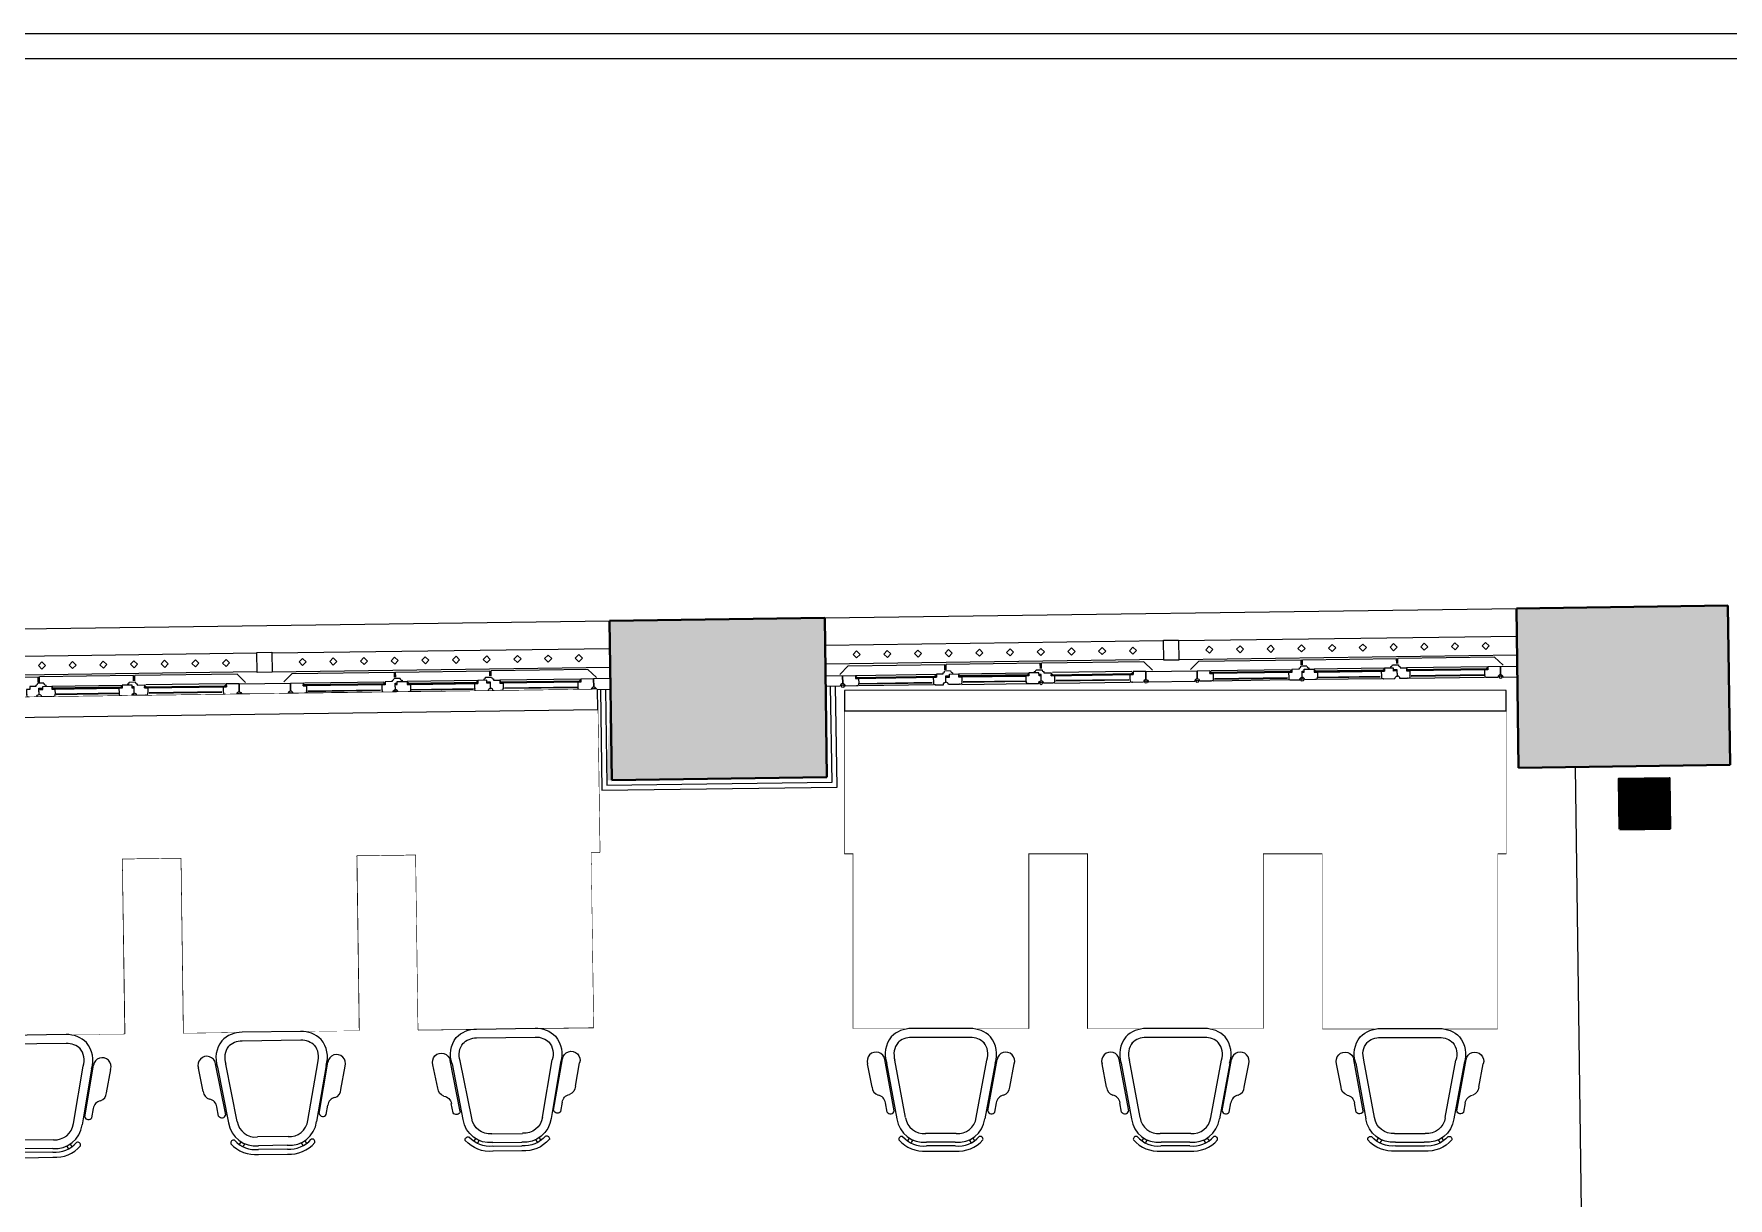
# Model space of a CAD drawing. Header units: millimetres. Extents: x 8884 to 18446, y 10737 to 16556.
# Drawn here: x 10154 to 10831, y 15912 to 16377 of the extents above; entities that cross this region are included whole.
import ezdxf

# ---------------------------------------------------------------- set-up
doc = ezdxf.new("R2010")
doc.units = ezdxf.units.MM
doc.set_wipeout_variables(frame=1)
doc.linetypes.add('DUZ', pattern=[0])
for name, color, linetype, lineweight in [('CEILING (3RDF)', 172, 'Continuous', 13), ('FURNITURE (3RDF)', 43, 'Continuous', 20), ('kolon', 212, 'Continuous', 50), ('ozgun_duvar', 251, 'DUZ', 9), ('PLASTER (3RDF)', 251, 'Continuous', 13), ('TRS-DVR-OZGN', 192, 'Continuous', 40), ('TRS-GRN-0.00', 221, 'Continuous', 0), ('TRS-GRN-0.05', 191, 'Continuous', 5), ('TRS-GRN-0.09', 197, 'Continuous', 9), ('TRS-GRN-0.18', 152, 'Continuous', 18), ('TRS-GRN-0.25', 54, 'Continuous', 25), ('TRS_TRM_TASIYICI', 226, 'DUZ', 9), ('TUGLA DUVAR (3RDF)', 26, 'Continuous', 13)]:
    doc.layers.add(name, color=color, linetype=linetype, lineweight=lineweight)

# ---------------------------------------------------------------- blocks, each defined once
blk = doc.blocks.new('ortadirek')
at = {"layer": 'TRS-GRN-0.25'}
blk.add_lwpolyline([(-2.76, -1.69), (3.24, -1.69), (3.24, -9.69), (-2.76, -9.69)], close=True, dxfattribs=at)
blk = doc.blocks.new('DFGDFG')
at = {"linetype": 'Continuous'}
blk.add_wipeout([(138043.92, -15144.7), (138042.36, -15140.33), (138042.18, -15138.09), (138044.24, -15132.98), (138045.79, -15131.28), (138046.62, -15130.6), (138046.44, -15130.21), (138045.42, -15130.52), (138044.19, -15130.48), (138043.15, -15130.08), (138042.17, -15129.24), (138041.59, -15128.22), (138041.38, -15127.08), (138041.62, -15125.72), (138042.35, -15124.56), (138043.08, -15123.96), (138051.81, -15118.32), (138052.47, -15117.99), (138053.32, -15117.78), (138054.45, -15117.83), (138055.12, -15118.05), (138055.7, -15118.38), (138056.52, -15118.72), (138057.5, -15118.86), (138059, -15118.54), (138059.95, -15117.91), (138062.71, -15116.08), (138063.34, -15116.07), (138064.17, -15116.51), (138064.55, -15117.19), (138064.58, -15117.82), (138064.34, -15118.44), (138064.61, -15118.85), (138067.75, -15116.77), (138069.07, -15116.02), (138071.2, -15115.26), (138072.9, -15114.98), (138074.26, -15114.95), (138075.3, -15115.04), (138076.28, -15115.22), (138076.51, -15113.94), (138075.36, -15113.79), (138074.36, -15113.77), (138074.08, -15113.77), (138073.6, -15113.36), (138073.42, -15112.79), (138073.51, -15112.33), (138073.77, -15111.95), (138074.01, -15111.77), (138077.47, -15112.08), (138080, -15112.92), (138081.35, -15113.63), (138082.56, -15114.44), (138083.61, -15115.32), (138084.64, -15116.39), (138085.83, -15117.66), (138090.32, -15122.33), (138093.1, -15125.2), (138094.71, -15127.01), (138095.81, -15128.76), (138096.62, -15130.65), (138097.02, -15132.09), (138097.32, -15134.86), (138097.28, -15136.01), (138097.09, -15136.25), (138096.23, -15136.56), (138095.51, -15136.22), (138095.28, -15135.87), (138095.32, -15134.94), (138095.2, -15133.32), (138093.93, -15133.6), (138094.12, -15135.53), (138093.93, -15137.66), (138093.45, -15139.4), (138092.17, -15141.87), (138091.27, -15143.1), (138090.5, -15144.16), (138089.63, -15145.37), (138090.03, -15145.66), (138090.22, -15145.4), (138090.75, -15145.2), (138091.38, -15145.22), (138091.95, -15145.49), (138092.26, -15145.79), (138092.49, -15146.24), (138092.55, -15146.89), (138092.18, -15147.58), (138090.32, -15150.17), (138089.76, -15151.05), (138089.52, -15152.22), (138089.61, -15153.19), (138089.88, -15153.95), (138090.11, -15154.36), (138090.41, -15155.25), (138090.43, -15156.44), (138089.91, -15157.81), (138083.55, -15166.78), (138082.51, -15167.59), (138081.38, -15167.96), (138080.29, -15167.95), (138079.31, -15167.64), (138078.3, -15166.91), (138077.74, -15166.13), (138077.48, -15165.53), (138077.33, -15164.74), (138077.39, -15163.78), (138077.64, -15162.98), (138078.05, -15162.3), (138077.74, -15162.08), (138076.36, -15163.69), (138074.87, -15164.89), (138072.81, -15165.98), (138070.14, -15166.68), (138068, -15166.58), (138066.3, -15166.15), (138064.44, -15165.34), (138062.46, -15163.95), (138043.91, -15144.68)], dxfattribs=at).dxf.layer = 'FURNITURE (3RDF)'
at = {"layer": 'FURNITURE (3RDF)', "linetype": 'Continuous'}
for p, q in [((138076.28, -15115.22), (138076.62, -15113.96)), ((138051.39, -15118.64), (138043.43, -15123.77)), ((138064.34, -15118.44), (138046.96, -15129.91)), ((138048.5, -15129.49), (138067.41, -15117)), ((138069.45, -15119.86), (138049.97, -15132.67)), ((138062.71, -15116.08), (138059.58, -15118.15)), ((138077.82, -15115.79), (138078.16, -15114.53)), ((138082.35, -15119.09), (138090.31, -15127.38)), ((138083.42, -15118.06), (138091.41, -15126.39)), ((138092.87, -15124.99), (138084.87, -15116.66)), ((138079.56, -15121.27), (138088.02, -15130.07)), ((138093.42, -15132.04), (138094.69, -15131.75)), ((138093.93, -15133.6), (138095.2, -15133.32)), ((138089.01, -15140.24), (138075.41, -15159.18)), ((138045.45, -15146.29), (138061.62, -15163.13)), ((138047.96, -15143.81), (138064.2, -15160.73)), ((138090.22, -15145.4), (138078.05, -15162.3)), ((138078.53, -15160.78), (138091.78, -15142.39)), ((138092.51, -15147.13), (138090.32, -15150.17)), ((138089.49, -15158.33), (138084.03, -15166.08))]:
    blk.add_line(p, q, dxfattribs=at)
for centre, major_axis, start_param, end_param in [((138073.73, -15125.84), (7.9, 7.58), -0.101483, 1.427666), ((138074.54, -15112.75), (0.809, 0.777), 1.298228, 3.525819), ((138074.43, -15125.16), (9.71, 9.32), -0.078697, 0.841205), ((138074.43, -15125.16), (8.26, 7.93), -0.092568, 0.841206), ((138053.69, -15121.25), (2.54, 2.43), 0.304082, 1.526645), ((138057.53, -15115.22), (2.64, 2.53), 3.322007, 4.559654), ((138063.05, -15117.59), (1.12, 1.08), -1.346349, 1.03111), ((138073.73, -15125.84), (5.35, 5.14), -0.101482, 1.427653), ((138044.95, -15126.99), (2.58, 2.48), 1.249219, 4.552168), ((138083.21, -15135.72), (7.9, 7.58), -1.427666, 0.101482), ((138083.91, -15135.05), (8.26, 7.93), -0.841206, 0.092568), ((138083.91, -15135.05), (9.71, 9.32), -0.841205, 0.078697), ((138053.08, -15139.44), (7.96, 7.64), 1.240098, 2.24946), ((138053.08, -15139.44), (5.41, 5.2), 1.24009, 2.249465), ((138083.21, -15135.72), (5.35, 5.14), -1.427653, 0.10148), ((138053.6, -15138.22), (8.27, 7.94), 2.360709, 3.157445), ((138053.6, -15138.22), (5.72, 5.49), 2.365822, 3.157445), ((138096.32, -15135.45), (0.809, 0.777), 2.757366, 4.984957), ((138091.01, -15146.73), (1.12, 1.08), -1.03111, 1.346349), ((138093.16, -15152.34), (2.64, 2.53), 1.723532, 2.961178), ((138086.97, -15155.93), (2.54, 2.43), -1.526645, -0.304082), ((138070.01, -15155.33), (5.72, 5.49), 3.12574, 3.917362), ((138068.78, -15155.79), (5.41, 5.2), 4.033721, 5.043095), ((138068.78, -15155.79), (7.96, 7.64), 4.033726, 5.043087), ((138070.01, -15155.33), (8.27, 7.94), 3.12574, 3.922477), ((138080.89, -15164.43), (2.58, 2.48), 1.731018, 5.033966)]:
    blk.add_ellipse(centre, major_axis=major_axis, ratio=0.99143, start_param=start_param, end_param=end_param, dxfattribs=at)
blk = doc.blocks.new('DSGDSFG')
at = {"layer": 'FURNITURE (3RDF)', "linetype": 'Continuous'}
blk.add_lwpolyline([(138172.37, -14810.11), (138172.37, -14880.11), (138102.37, -14880.11), (138102.37, -14810.11), (138172.37, -14810.11)], dxfattribs=at)
at = {"linetype": 'Continuous'}
blk.add_wipeout([(138172.37, -14810.11), (138172.37, -14880.11), (138102.37, -14880.11), (138102.37, -14810.11)], dxfattribs=at).dxf.layer = 'FURNITURE (3RDF)'
at = {"layer": 'FURNITURE (3RDF)', "rotation": 316.1845623776999}
blk.add_blockref('DFGDFG', (49048.74, 91669.79), dxfattribs=at)
blk = doc.blocks.new('DHDSFH')
at = {"layer": 'FURNITURE (3RDF)', "elevation": -0.16}
blk.add_lwpolyline([(137902.88, -14763.36), (138167.33, -14763.36), (138167.33, -14698.3), (137902.88, -14698.3)], close=True, dxfattribs=at)
at = {"layer": 'FURNITURE (3RDF)', "rotation": 270}
for p in [(152786.48, 123339.01, -0.16), (152880.21, 123339.01, -0.16)]:
    blk.add_blockref('DSGDSFG', p, dxfattribs=at)
at = {"layer": 'FURNITURE (3RDF)', "xscale": -1, "rotation": 90}
blk.add_blockref('DSGDSFG', (123283.73, 123339.01, -0.16), dxfattribs=at)
blk.add_wipeout([(137902.88, -14763.36), (137902.88, -14698.3), (138167.33, -14698.3), (138167.33, -14763.36)]).translate(0, 0, -0.16).dxf.layer = 'FURNITURE (3RDF)'
at = {"layer": 'FURNITURE (3RDF)', "elevation": -0.16}
blk.add_lwpolyline([(137902.88, -14698.3), (137902.88, -14706.3), (138167.33, -14706.3), (138167.33, -14698.3)], dxfattribs=at)

msp = doc.modelspace()

# ---------------------------------------------------------------- hatches: boundary and pattern name
at = {"layer": 'ozgun_duvar'}
h = msp.add_hatch(dxfattribs=at)
h.set_pattern_fill('DOTS', color=256, scale=0.4, style=0)
h.set_pattern_definition([(0, (19999.1183, 8091.67544), (0.3175, 0.635), [0, -0.635])])
h.paths.add_polyline_path([(9815.38, 16090.03), (9815.38, 16108.14), (9818.02, 16108.17), (9817.79, 16131.73), (9812.79, 16131.66), (9812.72, 16136.66), (9796.73, 16136.44), (9796.75, 16134.44), (9748.76, 16133.79), (9748.73, 16135.79), (9732.73, 16135.57), (9733.35, 16110.58), (9723.98, 16110.47), (9724.85, 16031.98), (9729.85, 16032.03), (9729.93, 16027.03), (9795.41, 16027.88), (9795.08, 16053.48), (9795.1, 16053.48), (9795.11, 16072.85), (9815.38, 16072.83)])
h.paths.add_polyline_path([(10108.61, 16074.02), (10107.72, 16138.68), (10103.22, 16138.62), (10103.2, 16140.62), (10087.2, 16140.4), (10087.23, 16138.4), (10043.73, 16137.81), (10043.7, 16139.81), (10027.7, 16139.59), (10027.78, 16134.09), (10022.78, 16134.02), (10023.61, 16072.86)])
h.paths.add_polyline_path([(10470.07, 16115.95), (10470.04, 16115.95), (10469.8, 16137.61), (10469.77, 16137.61), (10469.69, 16143.61), (10383.7, 16142.44), (10384.06, 16115.78), (10382.5, 16078.75), (10470.56, 16079.95)])
h.paths.add_polyline_path([(10831.52, 16084.87), (10830.66, 16148.53), (10746.16, 16147.38), (10746.54, 16119.72), (10747.28, 16083.72)])
h.paths.add_polyline_path([(11192.51, 16088.59), (11191.62, 16153.45), (11107.63, 16152.3), (11108.52, 16087.45)])
h.paths.add_polyline_path([(11499.17, 16044.4), (11552.84, 16046.4), (11548.78, 16158.32), (11468.79, 16157.23), (11469.2, 16129.92), (11473.14, 16129.88), (11473.18, 16085.64), (11498.17, 16085.18)])
h.paths.add_polyline_path([(11578.65, 15341.95), (11509.81, 15339.48), (11510.15, 15329.48), (11481.67, 15298.84), (11506.48, 15272.86), (11526.6, 15295), (11594.59, 15293.84), (11594.45, 15285.55), (11611.45, 15285.26), (11612.5, 15332.93), (11578.47, 15333.5)])
h.paths.add_polyline_path([(11500.16, 15619.23), (11568.11, 15621.68), (11565.02, 15707.62), (11536.47, 15706.74), (11536.66, 15698.44), (11505.12, 15697.24), (11505.66, 15681.25), (11483.68, 15681.25), (11485.52, 15630.28), (11499.68, 15630.52)])
at = {"layer": 'TRS_TRM_TASIYICI'}
h = msp.add_hatch(dxfattribs=at)
h.set_pattern_fill('ANSI31', color=256, angle=0.60976)
h.set_pattern_definition([(45.60976326, (-107582.12601, -11156.49029), (-0.08932398658, 0.08744269793), [])])
h.paths.add_polyline_path([(10787.45, 16059.21), (10807.45, 16059.49), (10807.18, 16079.48), (10787.18, 16079.21)])
h = msp.add_hatch(dxfattribs=at)
h.set_pattern_fill('ANSI31', color=256, angle=0.60976)
h.set_pattern_definition([(45.60976326, (-107582.08845, -11156.5024), (-0.08932398658, 0.08744269793), [])])
h.paths.add_polyline_path([(10787.49, 16059.2), (10807.49, 16059.47), (10807.22, 16079.47), (10787.22, 16079.2)])

# ---------------------------------------------------------------- linework, layer by layer
at = {"layer": 'CEILING (3RDF)', "ltscale": 20}
msp.add_line((10774.72, 15719.2, 33.64), (10769.75, 16084.03, -66.36), dxfattribs=at)
at = {"layer": 'kolon'}
for points, elevation in [([(10787.45, 16059.21), (10807.45, 16059.49), (10807.18, 16079.48), (10787.18, 16079.21)], -99.54), ([(10787.49, 16059.2), (10807.49, 16059.47), (10807.22, 16079.47), (10787.22, 16079.2)], -66.36)]:
    msp.add_lwpolyline(points, close=True, dxfattribs=dict(at, elevation=elevation))
at = {"layer": 'PLASTER (3RDF)', "elevation": -33.18}
msp.add_lwpolyline([(10382.07, 16115.09), (10382.59, 16076.75), (10472.59, 16077.98), (10472, 16116.29)], dxfattribs=at)
at = {"layer": 'TRS-DVR-OZGN'}
for p, q in [((10746.16, 16147.38), (10830.66, 16148.53)), ((10830.66, 16148.53), (10831.52, 16084.87)), ((10383.7, 16142.44), (10469.69, 16143.61)), ((10384.57, 16078.78), (10383.7, 16142.44)), ((10469.69, 16143.61), (10470.56, 16079.95)), ((10831.52, 16084.87, -66.36), (10747.03, 16083.72, -66.36)), ((10470.56, 16079.95, -66.36), (10384.57, 16078.78, -66.36))]:
    msp.add_line(p, q, dxfattribs=at)
msp.add_lwpolyline([(10747.03, 16083.72), (10746.16, 16147.38)], dxfattribs=at)
at = {"layer": 'TRS-GRN-0.00'}
for p, q in [((10693.42, 16123.55, 33.18), (10665.26, 16123.18)), ((10734.65, 16124.11, 33.18), (10702.22, 16123.67, 33.18)), ((10160.71, 16116.32, -33.18), (10188.87, 16116.71, -66.36)), ((10230, 16117.25, -66.36), (10198.27, 16116.84, -66.36)), ((10261.69, 16117.68, -66.36), (10293.42, 16118.13, -66.36)), ((10330.98, 16118.64, -33.18), (10302.82, 16118.26, -66.36)), ((10372.21, 16119.2, -33.18), (10339.78, 16118.76, -33.18)), ((10481.92, 16120.67, 33.18), (10514.35, 16121.11, 33.18)), ((10483.26, 16117.48, 33.18), (10512.59, 16117.89, 33.18)), ((10483.26, 16117.26, 33.18), (10512.59, 16117.67, 33.18)), ((10513.11, 16116.9, 33.18), (10483.27, 16116.48, 33.18)), ((10523.15, 16121.23, 33.18), (10551.31, 16121.62)), ((10524.5, 16117.05, 33.18), (10551.06, 16117.42)), ((10550.05, 16118.4), (10524.99, 16118.06, 33.18)), ((10550.05, 16118.18), (10524.99, 16117.83, 33.18)), ((10592.44, 16122.16), (10560.71, 16121.75)), ((10561.56, 16117.56), (10591.69, 16117.95)), ((10591.18, 16118.95), (10562.05, 16118.57)), ((10591.18, 16118.72), (10562.05, 16118.34)), ((10624.13, 16122.6), (10655.86, 16123.05)), ((10655.12, 16118.84), (10624.99, 16118.41)), ((10625.48, 16119.41), (10654.61, 16119.83)), ((10625.48, 16119.19), (10654.61, 16119.6)), ((10692.18, 16119.34, 33.18), (10665.62, 16118.98)), ((10666.61, 16119.99), (10691.66, 16120.33, 33.18)), ((10666.61, 16119.77), (10691.67, 16120.11, 33.18)), ((10703.58, 16119.49, 33.18), (10733.41, 16119.89, 33.18)), ((10733.4, 16120.89, 33.18), (10704.06, 16120.5, 33.18)), ((10733.4, 16120.67, 33.18), (10704.07, 16120.27, 33.18)), ((10162.06, 16112.14, -33.18), (10188.62, 16112.5, -66.36)), ((10187.61, 16113.49, -66.36), (10162.55, 16113.15, -33.18)), ((10187.61, 16113.27, -66.36), (10162.55, 16112.92, -33.18)), ((10199.12, 16112.65, -66.36), (10229.25, 16113.04, -66.36)), ((10228.74, 16114.03, -66.36), (10199.61, 16113.65, -66.36)), ((10228.74, 16113.81, -66.36), (10199.61, 16113.43, -66.36)), ((10292.68, 16113.92, -66.36), (10262.55, 16113.49, -66.36)), ((10263.04, 16114.5, -66.36), (10292.17, 16114.92, -66.36)), ((10263.04, 16114.27, -66.36), (10292.17, 16114.69, -66.36)), ((10329.74, 16114.42, -33.18), (10303.18, 16114.07, -66.36)), ((10304.17, 16115.08, -66.36), (10329.23, 16115.42, -33.18)), ((10304.17, 16114.85, -66.36), (10329.23, 16115.19, -33.18)), ((10341.14, 16114.58, -33.18), (10370.97, 16114.98, -33.18)), ((10370.96, 16115.98, -33.18), (10341.62, 16115.59, -33.18)), ((10370.96, 16115.75, -33.18), (10341.63, 16115.36, -33.18))]:
    msp.add_line(p, q, dxfattribs=at)
at = {"layer": 'TRS-GRN-0.05'}
for p, q in [((10293.93, 16117.34, -66.36), (10261.2, 16116.87, -66.36)), ((10261.21, 16116.47, -66.36), (10261.2, 16116.87, -66.36)), ((10293.94, 16116.94, -66.36), (10261.21, 16116.47, -66.36)), ((10293.94, 16116.94, -66.36), (10293.93, 16117.34, -66.36)), ((10302.83, 16117.46, -66.36), (10330.99, 16117.84, -33.18)), ((10330.99, 16117.84, -33.18), (10302.83, 16117.46, -66.36)), ((10304.14, 16117.08, -66.36), (10331, 16117.44, -33.18)), ((10331, 16117.44, -33.18), (10304.14, 16117.08, -66.36)), ((10372.22, 16118.4, -33.18), (10339.79, 16117.96, -33.18)), ((10372.23, 16118, -33.18), (10339.8, 16117.56, -33.18)), ((10481.93, 16119.87, 33.18), (10514.36, 16120.31, 33.18)), ((10481.93, 16119.47, 33.18), (10514.36, 16119.91, 33.18)), ((10551.32, 16120.82), (10523.16, 16120.43, 33.18)), ((10523.16, 16120.43, 33.18), (10551.32, 16120.82)), ((10550.02, 16120.4), (10523.16, 16120.03, 33.18)), ((10550.02, 16120.4), (10523.16, 16120.03, 33.18)), ((10523.16, 16120.03, 33.18), (10550.02, 16120.4)), ((10560.22, 16120.94), (10592.95, 16121.37)), ((10560.22, 16120.54), (10592.95, 16120.97)), ((10560.22, 16120.54), (10560.22, 16120.94)), ((10592.95, 16120.97), (10592.95, 16121.37)), ((10656.37, 16122.25), (10623.64, 16121.79)), ((10623.65, 16121.39), (10623.64, 16121.79)), ((10656.38, 16121.85), (10623.65, 16121.39)), ((10656.38, 16121.85), (10656.37, 16122.25)), ((10665.27, 16122.38), (10693.43, 16122.75, 33.18)), ((10693.43, 16122.75, 33.18), (10665.27, 16122.38)), ((10666.58, 16121.99), (10693.44, 16122.35, 33.18)), ((10693.44, 16122.35, 33.18), (10666.58, 16121.99)), ((10734.66, 16123.31, 33.18), (10702.23, 16122.87, 33.18)), ((10734.67, 16122.91, 33.18), (10702.24, 16122.47, 33.18)), ((10188.88, 16115.91, -66.36), (10160.72, 16115.52, -33.18)), ((10160.72, 16115.52, -33.18), (10188.88, 16115.91, -66.36)), ((10187.58, 16115.49, -66.36), (10160.72, 16115.12, -33.18)), ((10187.58, 16115.49, -66.36), (10160.72, 16115.12, -33.18)), ((10160.73, 16115.12, -33.18), (10187.58, 16115.49, -66.36)), ((10197.78, 16116.03, -66.36), (10230.51, 16116.46, -66.36)), ((10197.78, 16115.63, -66.36), (10230.51, 16116.06, -66.36)), ((10197.78, 16115.63, -66.36), (10197.78, 16116.03, -66.36)), ((10230.51, 16116.06, -66.36), (10230.51, 16116.46, -66.36))]:
    msp.add_line(p, q, dxfattribs=at)
for centre, start, end in [((10692.22, 16123.93, 33.18), 289.06712, 342.4943), ((10703.41, 16124.09, 33.18), 199.06712, 252.4943), ((10733.45, 16124.49, 33.18), 289.06712, 342.4943), ((10187.67, 16117.09, -66.36), 289.06712, 342.4943), ((10198.96, 16117.24, -66.36), 199.06712, 252.4943), ((10229.3, 16117.63, -66.36), 289.06712, 342.4943), ((10262.38, 16118.09, -66.36), 199.06712, 252.4943), ((10292.72, 16118.52, -66.36), 289.06712, 342.4943), ((10304.01, 16118.67, -66.36), 199.06712, 252.4943), ((10329.78, 16119.02, -33.18), 289.06712, 342.4943), ((10340.97, 16119.17, -33.18), 199.06712, 252.4943), ((10371.01, 16119.58, -33.18), 289.06712, 342.4943), ((10483.11, 16121.08, 33.18), 199.06712, 252.4943), ((10513.15, 16121.49, 33.18), 289.06712, 342.4943), ((10524.34, 16121.65, 33.18), 199.06712, 252.4943), ((10550.11, 16122), 289.06712, 342.4943), ((10561.39, 16122.15), 199.06712, 252.4943), ((10591.74, 16122.55), 289.06712, 342.4943), ((10624.82, 16123), 199.06712, 252.4943), ((10655.16, 16123.43), 289.06712, 342.4943), ((10666.45, 16123.59), 199.06712, 252.4943), ((10161.9, 16116.73, -33.18), 199.06712, 252.4943)]:
    msp.add_arc(centre, 1.26, start, end, dxfattribs=at)
at = {"layer": 'TRS-GRN-0.09'}
for p, q in [((10248.65, 16129.62, -66.36), (10383.88, 16131.47, -66.36)), ((10605.09, 16134.45), (10469.84, 16132.61)), ((10611.09, 16134.54), (10746.31, 16136.38)), ((10242.65, 16129.54, -66.36), (10107.4, 16127.7, -66.36)), ((10248.75, 16122.12, -66.36), (10384.02, 16123.97, -66.36)), ((10605.19, 16126.96), (10469.87, 16125.11)), ((10611.19, 16127.04), (10746.49, 16128.88)), ((10242.75, 16122.04, -66.36), (10107.46, 16120.2, -66.36))]:
    msp.add_line(p, q, dxfattribs=at)
at = {"layer": 'TRS-GRN-0.18'}
for p, q in [((10469.7, 16143.64, -33.18), (10746.18, 16147.41, -33.18)), ((10107.24, 16138.68, -33.18), (10383.71, 16142.45, -33.18))]:
    msp.add_line(p, q, dxfattribs=at)
at = {"layer": 'TRS-GRN-0.25'}
for p, q in [((10479.03, 16124.43, 33.18), (10475.7, 16121.08, 33.18)), ((10479.03, 16124.43, 33.18), (10517.7, 16124.96, 33.18)), ((10517.72, 16122.91, 33.18), (10517.7, 16124.96, 33.18)), ((10555.85, 16125.48), (10518.2, 16124.95, 33.18)), ((10518.22, 16122.92, 33.18), (10518.2, 16124.97, 33.18)), ((10555.88, 16123.43), (10555.85, 16125.48)), ((10597.22, 16126.03), (10556.35, 16125.49)), ((10556.38, 16123.44), (10556.35, 16125.49)), ((10597.22, 16126.03), (10600.64, 16122.77)), ((10619.25, 16126.33), (10615.92, 16122.98)), ((10619.25, 16126.33), (10660.11, 16126.91)), ((10659.26, 16123.59), (10659.26, 16123.09)), ((10660.14, 16124.86), (10660.11, 16126.91)), ((10660.61, 16126.91), (10698.27, 16127.4, 33.18)), ((10660.64, 16124.86), (10660.61, 16126.91)), ((10663.16, 16123.65), (10663.16, 16123.15)), ((10695.81, 16124.09, 33.18), (10695.82, 16123.59, 33.18)), ((10698.3, 16125.37, 33.18), (10698.27, 16127.42, 33.18)), ((10737.43, 16127.95, 33.18), (10698.77, 16127.43, 33.18)), ((10698.8, 16125.38, 33.18), (10698.77, 16127.43, 33.18)), ((10699.71, 16124.14, 33.18), (10699.72, 16123.64, 33.18)), ((10737.43, 16127.95, 33.18), (10740.85, 16124.7, 33.18)), ((10116.59, 16119.51, -33.18), (10155.26, 16120.05, -33.18)), ((10154.4, 16116.73, -33.18), (10154.41, 16116.23, -33.18)), ((10155.28, 16118, -33.18), (10155.26, 16120.05, -33.18)), ((10193.41, 16120.57, -66.36), (10155.76, 16120.04, -33.18)), ((10155.78, 16118, -33.18), (10155.76, 16120.05, -33.18)), ((10158.3, 16116.79, -33.18), (10158.31, 16116.29, -33.18)), ((10190.96, 16117.24, -66.36), (10190.97, 16116.74, -66.36)), ((10193.44, 16118.52, -66.36), (10193.41, 16120.57, -66.36)), ((10234.78, 16121.11, -66.36), (10193.91, 16120.58, -66.36)), ((10193.94, 16118.53, -66.36), (10193.91, 16120.58, -66.36)), ((10194.86, 16117.29, -66.36), (10194.87, 16116.79, -66.36)), ((10234.78, 16121.11, -66.36), (10238.2, 16117.86, -66.36)), ((10256.81, 16121.41, -66.36), (10253.48, 16118.07, -66.36)), ((10256.81, 16121.41, -66.36), (10297.67, 16121.99, -66.36)), ((10296.82, 16118.68, -66.36), (10296.82, 16118.18, -66.36)), ((10297.7, 16119.94, -66.36), (10297.67, 16121.99, -66.36)), ((10298.17, 16122, -66.36), (10335.83, 16122.49, -33.18)), ((10298.2, 16119.95, -66.36), (10298.17, 16122, -66.36)), ((10300.72, 16118.73, -66.36), (10300.72, 16118.23, -66.36)), ((10333.37, 16119.17, -33.18), (10333.38, 16118.67, -33.18)), ((10335.86, 16120.46, -33.18), (10335.83, 16122.51, -33.18)), ((10374.99, 16123.04, -33.18), (10336.33, 16122.51, -33.18)), ((10336.36, 16120.46, -33.18), (10336.33, 16122.51, -33.18)), ((10337.27, 16119.23, -33.18), (10337.28, 16118.73, -33.18)), ((10372.23, 16118, -33.18), (10370.93, 16117.98, -33.18)), ((10374.99, 16123.04, -33.18), (10378.41, 16119.78, -33.18)), ((10469.95, 16120.5, 33.18), (10481.92, 16120.67, 33.18)), ((10481.93, 16119.47, 33.18), (10483.23, 16119.48, 33.18)), ((10516.84, 16121.65, 33.18), (10516.85, 16121.15, 33.18)), ((10520.74, 16121.7, 33.18), (10520.75, 16121.2, 33.18)), ((10553.4, 16122.15), (10553.41, 16121.65)), ((10557.3, 16122.2), (10557.31, 16121.7)), ((10592.95, 16120.97), (10591.65, 16120.95)), ((10623.65, 16121.39), (10624.95, 16121.41)), ((10734.67, 16122.91, 33.18), (10733.37, 16122.89, 33.18)), ((10230.51, 16116.06, -66.36), (10229.21, 16116.04, -66.36)), ((10261.21, 16116.47, -66.36), (10262.51, 16116.49, -66.36))]:
    msp.add_line(p, q, dxfattribs=at)
for points in [[(10482.39, 16130.45), (10483.83, 16129.05), (10482.43, 16127.62), (10481, 16129.01)], [(10494.66, 16130.61), (10496.1, 16129.22), (10494.7, 16127.79), (10493.27, 16129.18)], [(10506.93, 16130.78), (10508.37, 16129.39), (10506.97, 16127.95), (10505.54, 16129.35)], [(10519.2, 16130.95), (10520.64, 16129.55), (10519.24, 16128.12), (10517.81, 16129.51)], [(10531.47, 16131.12), (10532.91, 16129.72), (10531.51, 16128.29), (10530.08, 16129.68)], [(10543.74, 16131.28), (10545.18, 16129.89), (10543.78, 16128.45), (10542.35, 16129.85)], [(10556.01, 16131.45), (10557.45, 16130.06), (10556.05, 16128.62), (10554.62, 16130.02)], [(10568.28, 16131.62), (10569.72, 16130.22), (10568.32, 16128.79), (10566.89, 16130.18)], [(10580.56, 16131.78), (10581.99, 16130.39), (10580.59, 16128.96), (10579.16, 16130.35)], [(10592.83, 16131.95), (10594.26, 16130.56), (10592.86, 16129.12), (10591.43, 16130.52)], [(10623.39, 16132.37), (10624.83, 16130.97), (10623.43, 16129.54), (10622, 16130.93)], [(10635.66, 16132.54), (10637.1, 16131.14), (10635.7, 16129.71), (10634.27, 16131.1)], [(10647.93, 16132.7), (10649.37, 16131.31), (10647.97, 16129.87), (10646.54, 16131.27)], [(10660.2, 16132.87), (10661.64, 16131.47), (10660.24, 16130.04), (10658.81, 16131.44)], [(10672.47, 16133.04), (10673.91, 16131.64), (10672.51, 16130.21), (10671.08, 16131.6)], [(10684.74, 16133.2), (10686.18, 16131.81), (10684.78, 16130.38), (10683.35, 16131.77)], [(10697.02, 16133.37), (10698.45, 16131.98), (10697.05, 16130.54), (10695.62, 16131.94)], [(10709.29, 16133.54), (10710.72, 16132.14), (10709.32, 16130.71), (10707.89, 16132.11)], [(10721.56, 16133.71), (10722.99, 16132.31), (10721.59, 16130.88), (10720.16, 16132.27)], [(10733.83, 16133.87), (10735.26, 16132.48), (10733.86, 16131.04), (10732.43, 16132.44)]]:
    msp.add_lwpolyline(points, close=True, dxfattribs=at)
at = {"layer": 'TRS-GRN-0.25', "elevation": -66.36}
for points in [[(10156.76, 16126.03), (10158.2, 16124.64), (10156.8, 16123.21), (10155.37, 16124.6)], [(10169.03, 16126.2), (10170.47, 16124.81), (10169.07, 16123.37), (10167.64, 16124.77)], [(10181.31, 16126.37), (10182.74, 16124.97), (10181.34, 16123.54), (10179.91, 16124.94)], [(10193.58, 16126.54), (10195.01, 16125.14), (10193.61, 16123.71), (10192.18, 16125.1)], [(10205.85, 16126.7), (10207.28, 16125.31), (10205.88, 16123.87), (10204.45, 16125.27)], [(10218.12, 16126.87), (10219.55, 16125.48), (10218.15, 16124.04), (10216.72, 16125.44)], [(10230.39, 16127.04), (10231.82, 16125.64), (10230.43, 16124.21), (10228.99, 16125.6)], [(10260.95, 16127.45), (10262.39, 16126.06), (10260.99, 16124.63), (10259.56, 16126.02)], [(10273.22, 16127.62), (10274.66, 16126.23), (10273.26, 16124.79), (10271.83, 16126.19)], [(10285.49, 16127.79), (10286.93, 16126.39), (10285.53, 16124.96), (10284.1, 16126.36)], [(10297.76, 16127.96), (10299.2, 16126.56), (10297.8, 16125.13), (10296.37, 16126.52)], [(10310.04, 16128.12), (10311.47, 16126.73), (10310.07, 16125.29), (10308.64, 16126.69)], [(10322.31, 16128.29), (10323.74, 16126.9), (10322.34, 16125.46), (10320.91, 16126.86)], [(10334.58, 16128.46), (10336.01, 16127.06), (10334.61, 16125.63), (10333.18, 16127.02)], [(10346.85, 16128.62), (10348.28, 16127.23), (10346.88, 16125.8), (10345.45, 16127.19)], [(10359.12, 16128.79), (10360.55, 16127.4), (10359.16, 16125.96), (10357.72, 16127.36)], [(10371.39, 16128.96), (10372.82, 16127.56), (10371.43, 16126.13), (10369.99, 16127.53)]]:
    msp.add_lwpolyline(points, close=True, dxfattribs=at)
at = {"layer": 'TRS-GRN-0.25'}
for points in [[(10662.4, 16124.39), (10660, 16124.35)], [(10554.14, 16122.91), (10556.54, 16122.94)], [(10598.08, 16118.99), (10598.04, 16122.24), (10592.94, 16122.17), (10592.95, 16120.97)], [(10618.58, 16119.27), (10618.53, 16122.52), (10623.63, 16122.59), (10623.65, 16121.39)]]:
    msp.add_lwpolyline(points, dxfattribs=at)
for points in [[(10692.95, 16119.35, 0.095094), (10692.98, 16119.37, -0.873843), (10693.18, 16119.35), (10697.58, 16119.41, -0.400158), (10698.56, 16120.38), (10698.54, 16122.42), (10697.04, 16122.4), (10697.02, 16123.6), (10693.42, 16123.55), (10693.44, 16122.35), (10692.14, 16122.34), (10692.16, 16120.34, -0.873843), (10692.19, 16120.14, 0.095094), (10692.17, 16120.11, 0.396063)], [(10523.73, 16117.04, -0.095094), (10523.7, 16117.07, 0.873843), (10523.5, 16117.04), (10519.1, 16116.98, 0.400158), (10518.09, 16117.92), (10518.06, 16119.96), (10519.56, 16119.99), (10519.55, 16121.19), (10523.15, 16121.23), (10523.16, 16120.03), (10524.46, 16120.05), (10524.49, 16118.05, 0.873843), (10524.47, 16117.86, -0.095094), (10524.49, 16117.83, -0.396063)], [(10550.84, 16117.42, 0.095094), (10550.87, 16117.44, -0.873843), (10551.06, 16117.42), (10555.16, 16117.47, -0.400158), (10556.15, 16118.44), (10556.12, 16120.49), (10555.32, 16120.48), (10555.31, 16121.68), (10551.31, 16121.62), (10551.32, 16120.42), (10550.02, 16120.4), (10550.05, 16118.4, -0.873843), (10550.08, 16118.21, 0.095094), (10550.05, 16118.18, 0.396063)], [(10665.84, 16118.98, -0.095094), (10665.82, 16119.01, 0.873843), (10665.62, 16118.98), (10661.52, 16118.92, 0.400158), (10660.51, 16119.86), (10660.48, 16121.91), (10661.28, 16121.92), (10661.26, 16123.12), (10665.26, 16123.18), (10665.28, 16121.98), (10666.58, 16121.99), (10666.61, 16119.99, 0.873843), (10666.58, 16119.8, -0.095094), (10666.61, 16119.77, -0.396063)]]:
    msp.add_lwpolyline(points, format="xyb", close=True, dxfattribs=at)
for points, elevation in [([(10696.55, 16124.85), (10698.95, 16124.88)], 33.18), ([(10746.53, 16124.27), (10734.65, 16124.11), (10734.67, 16122.91)], 33.18), ([(10739.79, 16120.93), (10739.75, 16124.18)], 33.18), ([(10157.54, 16117.53), (10155.14, 16117.49)], -33.18), ([(10191.7, 16118), (10194.1, 16118.03)], -66.36), ([(10235.64, 16114.08), (10235.6, 16117.33), (10230.5, 16117.26), (10230.51, 16116.06)], -66.36), ([(10256.14, 16114.36), (10256.09, 16117.6), (10261.19, 16117.67), (10261.21, 16116.47)], -66.36), ([(10299.96, 16119.47), (10297.56, 16119.44)], -66.36), ([(10334.11, 16119.93), (10336.51, 16119.97)], -33.18), ([(10377.36, 16116.02), (10377.31, 16119.27), (10372.21, 16119.2), (10372.23, 16118)], -33.18), ([(10476.86, 16117.35), (10476.82, 16120.6)], 33.18), ([(10481.92, 16120.67), (10481.93, 16119.47)], 33.18), ([(10519.98, 16122.44), (10517.58, 16122.41)], 33.18)]:
    msp.add_lwpolyline(points, dxfattribs=dict(at, elevation=elevation))
for points, elevation in [([(10699.72, 16123.64), (10702.22, 16123.67), (10702.24, 16122.47), (10703.54, 16122.49), (10703.56, 16120.49, 0.873843), (10703.54, 16120.3, -0.095094), (10703.57, 16120.27, -0.396063), (10702.8, 16119.48, -0.095094), (10702.77, 16119.51, 0.873843), (10702.58, 16119.48), (10699.58, 16119.44, 0.400158), (10698.56, 16120.38), (10698.53, 16122.92), (10697.03, 16122.9), (10697.02, 16123.6)], 33.18), ([(10739.75, 16124.18), (10739.79, 16120.93, -0.414213), (10740.81, 16119.95), (10746.59, 16120.03)], 33.18), ([(10194.87, 16116.79), (10197.77, 16116.83), (10197.78, 16115.63), (10199.08, 16115.65), (10199.11, 16113.65, 0.873843), (10199.09, 16113.45, -0.095094), (10199.11, 16113.42, -0.396063), (10198.35, 16112.64, -0.095094), (10198.32, 16112.66, 0.873843), (10198.12, 16112.63), (10194.72, 16112.59, 0.400158), (10193.71, 16113.53), (10193.68, 16115.57), (10193.68, 16116.07), (10192.88, 16116.06), (10192.87, 16116.76)], -66.36), ([(10235.6, 16117.33), (10256.09, 16117.6), (10256.14, 16114.36, 0.414213), (10255.15, 16113.35), (10236.65, 16113.09)], -66.36), ([(10235.6, 16117.33), (10235.64, 16114.08, -0.414213), (10236.65, 16113.09)], -66.36), ([(10256.09, 16117.6), (10256.14, 16114.36, 0.414213), (10255.15, 16113.35)], -66.36), ([(10296.82, 16118.18), (10293.92, 16118.14), (10293.94, 16116.94), (10292.64, 16116.92), (10292.67, 16114.92, -0.873843), (10292.7, 16114.73, 0.095094), (10292.67, 16114.7, 0.396063), (10293.46, 16113.93, 0.095094), (10293.48, 16113.96, -0.873843), (10293.68, 16113.94), (10297.08, 16113.98, -0.400158), (10298.07, 16114.95), (10298.03, 16117.5), (10298.83, 16117.51), (10298.82, 16118.21)], -66.36), ([(10337.28, 16118.73), (10339.78, 16118.76), (10339.8, 16117.56), (10341.1, 16117.58), (10341.12, 16115.58, 0.873843), (10341.1, 16115.38, -0.095094), (10341.13, 16115.35, -0.396063), (10340.36, 16114.57, -0.095094), (10340.33, 16114.59, 0.873843), (10340.14, 16114.56), (10337.14, 16114.52, 0.400158), (10336.13, 16115.46), (10336.09, 16118.01), (10334.59, 16117.99), (10334.58, 16118.69)], -33.18), ([(10370.93, 16117.98), (10370.96, 16115.98, -0.873843), (10370.98, 16115.78, 0.095094), (10370.96, 16115.75, 0.396063), (10371.74, 16114.99, 0.095094), (10371.77, 16115.02, -0.873843), (10371.97, 16114.99), (10376.37, 16115.05)], -33.18), ([(10384.09, 16119.36), (10377.31, 16119.27), (10377.36, 16116.02, -0.414213), (10378.37, 16115.03), (10384.15, 16115.11)], -33.18), ([(10476.82, 16120.6), (10476.86, 16117.35, 0.414213), (10475.88, 16116.34), (10470, 16116.26)], 33.18), ([(10483.23, 16119.48), (10483.26, 16117.48, 0.873843), (10483.24, 16117.29, -0.095094), (10483.26, 16117.26, -0.396063), (10482.5, 16116.47, -0.095094), (10482.47, 16116.5, 0.873843), (10482.27, 16116.47), (10477.88, 16116.41)], 33.18), ([(10516.85, 16121.15), (10514.35, 16121.11), (10514.36, 16119.91), (10513.06, 16119.9), (10513.09, 16117.9, -0.873843), (10513.12, 16117.7, 0.095094), (10513.1, 16117.67, 0.396063), (10513.88, 16116.91, 0.095094), (10513.91, 16116.93, -0.873843), (10514.11, 16116.91), (10517.1, 16116.95, -0.400158), (10518.09, 16117.92), (10518.06, 16120.46), (10519.56, 16120.49), (10519.55, 16121.19)], 33.18), ([(10733.37, 16122.89), (10733.39, 16120.89, -0.873843), (10733.42, 16120.7, 0.095094), (10733.4, 16120.67, 0.396063), (10734.18, 16119.9, 0.095094), (10734.21, 16119.93, -0.873843), (10734.41, 16119.91), (10738.81, 16119.97)], 33.18), ([(10154.41, 16116.23), (10151.91, 16116.2), (10151.93, 16115), (10150.63, 16114.98), (10150.65, 16112.98, -0.873843), (10150.68, 16112.79, 0.095094), (10150.66, 16112.76, 0.396063), (10151.44, 16111.99, 0.095094), (10151.47, 16112.02, -0.873843), (10151.67, 16112), (10154.67, 16112.04, -0.400158), (10155.65, 16113.01), (10155.62, 16115.55), (10157.12, 16115.57), (10157.11, 16116.27)], -33.18), ([(10229.21, 16116.04), (10229.24, 16114.04, -0.873843), (10229.27, 16113.84, 0.095094), (10229.24, 16113.81, 0.396063), (10230.03, 16113.05, 0.095094), (10230.06, 16113.08, -0.873843), (10230.25, 16113.05), (10234.65, 16113.11)], -66.36), ([(10262.51, 16116.49), (10262.54, 16114.49, 0.873843), (10262.51, 16114.3, -0.095094), (10262.54, 16114.27, -0.396063), (10261.78, 16113.48, -0.095094), (10261.75, 16113.51, 0.873843), (10261.55, 16113.48), (10257.15, 16113.42)], -66.36)]:
    msp.add_lwpolyline(points, format="xyb", dxfattribs=dict(at, elevation=elevation))
at = {"layer": 'TRS-GRN-0.25', "elevation": -66.36}
for points in [[(10188.4, 16112.5, 0.095094), (10188.43, 16112.53, -0.873843), (10188.62, 16112.5), (10192.72, 16112.56, -0.400158), (10193.71, 16113.53), (10193.68, 16115.57), (10192.88, 16115.56), (10192.87, 16116.76), (10188.87, 16116.71), (10188.88, 16115.51), (10187.58, 16115.49), (10187.61, 16113.49, -0.873843), (10187.64, 16113.29, 0.095094), (10187.61, 16113.27, 0.396063)], [(10303.41, 16114.07, -0.095094), (10303.38, 16114.09, 0.873843), (10303.18, 16114.07), (10299.08, 16114.01, 0.400158), (10298.07, 16114.95), (10298.04, 16117), (10298.84, 16117.01), (10298.82, 16118.21), (10302.82, 16118.26), (10302.84, 16117.06), (10304.14, 16117.08), (10304.17, 16115.08, 0.873843), (10304.14, 16114.88, -0.095094), (10304.17, 16114.85, -0.396063)], [(10330.51, 16114.43, 0.095094), (10330.54, 16114.46, -0.873843), (10330.74, 16114.44), (10335.14, 16114.5, -0.400158), (10336.13, 16115.46), (10336.1, 16117.51), (10334.6, 16117.49), (10334.58, 16118.69), (10330.98, 16118.64), (10331, 16117.44), (10329.7, 16117.42), (10329.73, 16115.42, -0.873843), (10329.75, 16115.23, 0.095094), (10329.73, 16115.2, 0.396063)], [(10161.29, 16112.13, -0.095094), (10161.26, 16112.15, 0.873843), (10161.07, 16112.12), (10156.67, 16112.06, 0.400158), (10155.65, 16113.01), (10155.62, 16115.05), (10157.12, 16115.07), (10157.11, 16116.27), (10160.71, 16116.32), (10160.72, 16115.12), (10162.02, 16115.14), (10162.05, 16113.14, 0.873843), (10162.03, 16112.94, -0.095094), (10162.05, 16112.91, -0.396063)]]:
    msp.add_lwpolyline(points, format="xyb", close=True, dxfattribs=at)
at = {"layer": 'TRS-GRN-0.25'}
for points in [[(10557.31, 16121.7), (10560.21, 16121.74), (10560.22, 16120.54), (10561.52, 16120.56), (10561.55, 16118.56, 0.873843), (10561.52, 16118.36, -0.095094), (10561.55, 16118.34, -0.396063), (10560.79, 16117.55, -0.095094), (10560.76, 16117.58, 0.873843), (10560.56, 16117.55), (10557.16, 16117.5, 0.400158), (10556.15, 16118.44), (10556.12, 16120.49), (10556.12, 16120.99), (10555.32, 16120.98), (10555.31, 16121.68)], [(10591.65, 16120.95), (10591.68, 16118.95, -0.873843), (10591.71, 16118.76, 0.095094), (10591.68, 16118.73, 0.396063), (10592.47, 16117.96, 0.095094), (10592.5, 16117.99, -0.873843), (10592.69, 16117.97), (10597.09, 16118.03)], [(10598.04, 16122.24), (10618.53, 16122.52), (10618.58, 16119.27, 0.414213), (10617.59, 16118.26), (10599.09, 16118.01)], [(10598.04, 16122.24), (10598.08, 16118.99, -0.414213), (10599.09, 16118.01)], [(10618.53, 16122.52), (10618.58, 16119.27, 0.414213), (10617.59, 16118.26)], [(10624.95, 16121.41), (10624.98, 16119.41, 0.873843), (10624.95, 16119.21, -0.095094), (10624.98, 16119.18, -0.396063), (10624.22, 16118.4, -0.095094), (10624.19, 16118.42, 0.873843), (10623.99, 16118.39), (10619.59, 16118.33)], [(10659.26, 16123.09), (10656.36, 16123.05), (10656.38, 16121.85), (10655.08, 16121.84), (10655.11, 16119.84, -0.873843), (10655.14, 16119.64, 0.095094), (10655.11, 16119.61, 0.396063), (10655.9, 16118.85, 0.095094), (10655.92, 16118.87, -0.873843), (10656.12, 16118.85), (10659.52, 16118.9, -0.400158), (10660.51, 16119.86), (10660.48, 16121.91), (10660.47, 16122.41), (10661.27, 16122.42), (10661.26, 16123.12)]]:
    msp.add_lwpolyline(points, format="xyb", dxfattribs=at)
for centre in [(10476.88, 16116.35, 33.18), (10556.16, 16117.44), (10598.09, 16117.99), (10618.59, 16118.27), (10660.52, 16118.86), (10739.81, 16119.94, 33.18), (10193.72, 16112.53, -66.36), (10235.65, 16113.08, -66.36), (10256.15, 16113.36, -66.36), (10298.08, 16113.95, -66.36), (10377.37, 16115.02, -33.18)]:
    msp.add_circle(centre, 0.5, dxfattribs=at)
for centre, radius, start, end in [((10659.25, 16124.34), 0.75, 270.78071, 0.78071), ((10663.15, 16124.4), 0.75, 180.78071, 270.78071), ((10695.8, 16124.84, 33.18), 0.75, 270.78071, 0.78071), ((10699.7, 16124.89, 33.18), 0.75, 180.78071, 270.78071), ((10154.39, 16117.48, -33.18), 0.75, 270.78071, 0.78071), ((10158.29, 16117.54, -33.18), 0.75, 180.78071, 270.78071), ((10190.95, 16117.99, -66.36), 0.75, 270.78071, 0.78071), ((10194.85, 16118.04, -66.36), 0.75, 180.78071, 270.78071), ((10296.81, 16119.43, -66.36), 0.75, 270.78071, 0.78071), ((10300.71, 16119.48, -66.36), 0.75, 180.78071, 270.78071), ((10333.36, 16119.92, -33.18), 0.75, 270.78071, 0.78071), ((10337.26, 16119.98, -33.18), 0.75, 180.78071, 270.78071), ((10476.88, 16116.35, 33.18), 1, 3.50061, 90.73751), ((10516.83, 16122.4, 33.18), 0.75, 270.78071, 0.78071), ((10520.73, 16122.45, 33.18), 0.75, 180.78071, 270.78071), ((10553.39, 16122.9), 0.75, 270.78071, 0.78071), ((10557.29, 16122.95), 0.75, 180.78071, 270.78071), ((10598.09, 16117.99), 1, 90.82391, 178.06081), ((10618.59, 16118.27), 1, 3.50061, 90.73751), ((10739.81, 16119.93, 33.18), 1, 90.82391, 178.06081), ((10235.65, 16113.08, -66.36), 1, 90.82391, 178.06081), ((10256.15, 16113.36, -66.36), 1, 3.50061, 90.73751), ((10377.37, 16115.02, -33.18), 1, 90.82391, 178.06081)]:
    msp.add_arc(centre, radius, start, end, dxfattribs=at)
at = {"layer": 'TUGLA DUVAR (3RDF)', "elevation": -33.18}
msp.add_lwpolyline([(10380.07, 16115.06), (10380.62, 16074.73), (10474.62, 16076.01), (10474, 16116.32)], dxfattribs=at)

# ---------------------------------------------------------------- block references
at = {"layer": 'TRS-GRN-0.25', "rotation": 0.7807095060451236}
for p in [(10607.83, 16136.45), (10245.39, 16131.53, -66.36)]:
    msp.add_blockref('ortadirek', p, dxfattribs=at)

# ---------------------------------------------------------------- next in the draw order: block references
at = {"layer": 'FURNITURE (3RDF)', "extrusion": (3.82139e-06, 2.60355e-08, 1), "rotation": 0.780709966228645}
msp.add_blockref('DHDSFH', (-127975.92, 28929.38, -32.98), dxfattribs=at)
at = {"layer": 'FURNITURE (3RDF)'}
msp.add_blockref('DHDSFH', (-127425.26, 30812.86, 0.16), dxfattribs=at)

# ---------------------------------------------------------------- next in the draw order: linework, layer by layer
for points in [[(9056.36, 13437.06), (13171.36, 13437.06), (13171.36, 16377.06), (9056.36, 16377.06)], [(9066.36, 13447.06), (13161.36, 13447.06), (13161.36, 16367.06), (9066.36, 16367.06)]]:
    msp.add_lwpolyline(points, close=True)

doc.saveas('drawing.dxf')
